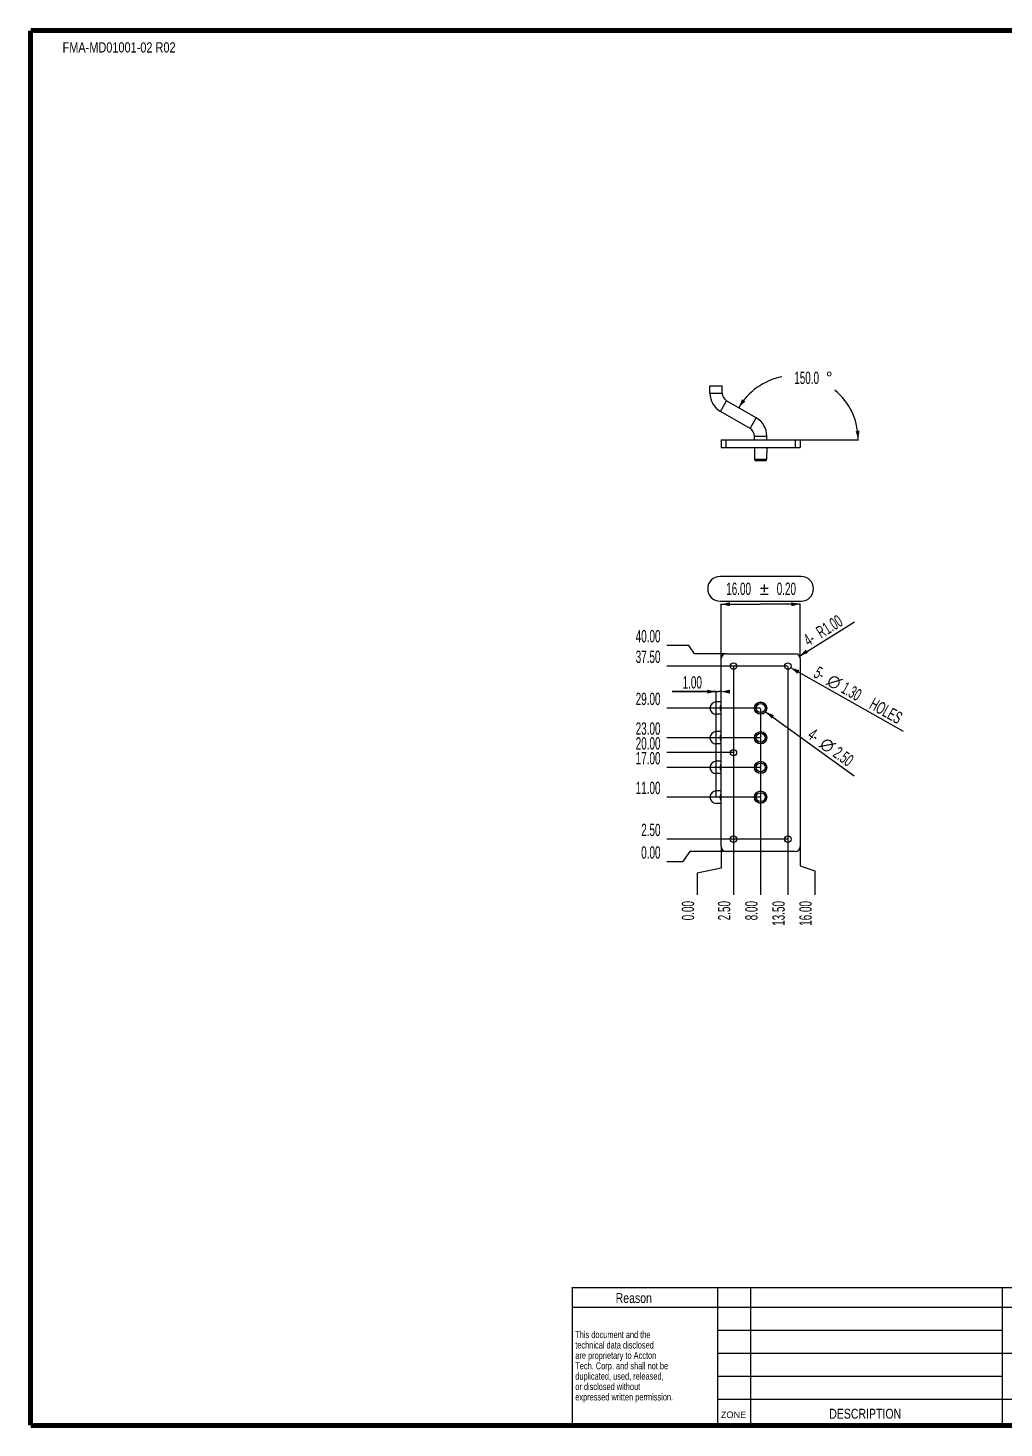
# Model space of a CAD drawing. Header units: millimetres. Extents: x -1 to 407, y -1 to 283.
# Drawn here: x -0.5 to 196.9, y -0.5 to 282.5 of the extents above; entities that cross this region are included whole.
import ezdxf
from ezdxf.enums import TextEntityAlignment as Align

# ---------------------------------------------------------------- set-up
doc = ezdxf.new("R2010")
doc.units = ezdxf.units.MM
doc.header["$LTSCALE"] = 23.1
doc.layers.get('0').update_dxf_attribs({"linetype": 'CONTINUOUS'})
doc.styles.get("Standard").update_dxf_attribs({"font": 'txt', "width": 0.6})
doc.styles.add('TEXTSTYLE_12', font='txt', dxfattribs={"width": 0.7})
doc.styles.add('TEXTSTYLE_13', font='gdt', dxfattribs={"width": 0.6})
doc.styles.add('TEXTSTYLE_2', font='txt', dxfattribs={"width": 0.8})
doc.styles.add('TEXTSTYLE_4', font='txt', dxfattribs={"width": 1.042937})
doc.dimstyles.new('DIMSTYLE_1', dxfattribs={"dimtxt": 2.5, "dimasz": 1.8, "dimexe": 0.05, "dimexo": 0.0625, "dimtad": 1, "dimzin": 0, "dimdsep": 46, "dimtxsty": 'Standard', "dimblk": '_FILLED', "dimblk1": '_FILLED', "dimblk2": '_FILLED', "dimcen": 0.09, "dimadec": 0, "dimazin": 0, "dimtol": 1, "dimtp": 0.2, "dimtm": 0.2, "dimtfac": 1, "dimtofl": 0, "dimtmove": 0, "dimatfit": 3, "dimldrblk": '_FILLED', "dimfxl": 1, "dimtolj": 1, "dimtzin": 0, "dimarcsym": 0})
doc.dimstyles.new('DIMSTYLE_3', dxfattribs={"dimtxt": 2.5, "dimasz": 1.8, "dimexe": 0.05, "dimexo": 0.0625, "dimtad": 0, "dimtih": 1, "dimtoh": 1, "dimdec": 1, "dimzin": 0, "dimdsep": 46, "dimtxsty": 'Standard', "dimblk": '_FILLED', "dimblk1": '_FILLED', "dimblk2": '_FILLED', "dimcen": 0.09, "dimadec": 0, "dimazin": 0, "dimtp": 0.5, "dimtm": 0.5, "dimtfac": 1, "dimtdec": 1, "dimtofl": 0, "dimtmove": 0, "dimatfit": 3, "dimldrblk": '_FILLED', "dimfxl": 1, "dimtolj": 1, "dimtzin": 0, "dimarcsym": 0})
doc.dimstyles.new('DIMSTYLE_4', dxfattribs={"dimtxt": 2.5, "dimasz": 1.8, "dimexe": 0.05, "dimexo": 0.0625, "dimtad": 0, "dimtih": 1, "dimtoh": 1, "dimzin": 0, "dimdsep": 46, "dimtxsty": 'Standard', "dimblk": '_FILLED', "dimblk1": '_FILLED', "dimblk2": '_FILLED', "dimcen": 0.09, "dimadec": 0, "dimazin": 0, "dimtp": 0.01, "dimtm": 0.01, "dimtfac": 1, "dimtofl": 0, "dimtmove": 0, "dimatfit": 3, "dimldrblk": '_FILLED', "dimfxl": 1, "dimtolj": 1, "dimtzin": 0, "dimarcsym": 0})
doc.dimstyles.new('DIMSTYLE_5', dxfattribs={"dimtxt": 2.5, "dimasz": 1.8, "dimexe": 0.05, "dimexo": 0.0625, "dimtad": 1, "dimzin": 0, "dimdsep": 46, "dimtxsty": 'Standard', "dimblk": '_FILLED', "dimblk1": '_FILLED', "dimblk2": '_FILLED', "dimcen": 0.09, "dimadec": 0, "dimazin": 0, "dimtp": 0.01, "dimtm": 0.01, "dimtfac": 1, "dimtofl": 0, "dimtmove": 0, "dimatfit": 3, "dimldrblk": '_FILLED', "dimfxl": 1, "dimtolj": 1, "dimtzin": 0, "dimarcsym": 0})
doc.dimstyles.new('DIMSTYLE_6', dxfattribs={"dimtxt": 2.5, "dimasz": 1.8, "dimexe": 0.05, "dimexo": 0.0625, "dimtad": 1, "dimzin": 0, "dimdsep": 46, "dimtxsty": 'Standard', "dimblk": '_FILLED', "dimblk1": '_FILLED', "dimblk2": '_FILLED', "dimcen": 0.09, "dimadec": 0, "dimazin": 0, "dimtp": 0.01, "dimtm": 0.01, "dimtfac": 1, "dimtofl": 0, "dimtmove": 0, "dimatfit": 3, "dimldrblk": '_FILLED', "dimfxl": 1, "dimtolj": 1, "dimtzin": 0, "dimarcsym": 0})
doc.dimstyles.new('DIMSTYLE_7', dxfattribs={"dimtxt": 2.5, "dimasz": 1.8, "dimexe": 0.05, "dimexo": 0.0625, "dimtad": 1, "dimzin": 0, "dimdsep": 46, "dimtxsty": 'Standard', "dimblk": '_FILLED', "dimblk1": '_FILLED', "dimblk2": '_FILLED', "dimcen": 0.09, "dimadec": 0, "dimazin": 0, "dimtp": 0.01, "dimtm": 0.01, "dimtfac": 1, "dimtmove": 0, "dimatfit": 2, "dimldrblk": '_FILLED', "dimfxl": 1, "dimtolj": 1, "dimtzin": 0, "dimarcsym": 0})

# ---------------------------------------------------------------- blocks, each defined once
blk = doc.blocks.new('_FILLED')
at = {"color": 0, "linetype": 'ByBlock'}
blk.add_solid([(0, 0), (-1, 0.22), (-1, -0.22)], dxfattribs=at)
blk = doc.blocks.new('*D1')
at = {"color": 2, "linetype": 'Continuous'}
for p, q in [((139.67, 155.08), (139.67, 166.07)), ((139.67, 166.02), (147.67, 166.02)), ((155.67, 166.02), (147.67, 166.02)), ((155.67, 155.08), (155.67, 166.07))]:
    blk.add_line(p, q, dxfattribs=at)
at = {"color": 2, "linetype": 'Continuous', "xscale": 1.8, "yscale": 1.8, "zscale": 1.8, "rotation": 180}
blk.add_blockref('_FILLED', (139.67, 166.02), dxfattribs=at)
at = {"color": 2, "linetype": 'Continuous', "xscale": 1.8, "yscale": 1.8, "zscale": 1.8}
blk.add_blockref('_FILLED', (155.67, 166.02), dxfattribs=at)
at = {"color": 2, "linetype": 'Continuous', "width": 0.6}
for s, p in [('16.00', (143.22, 167.89)), ('0.20', (152.88, 167.89))]:
    blk.add_text(s, height=2.5, dxfattribs=at).set_placement(p, align=Align.CENTER)
at = {"color": 2, "linetype": 'Continuous', "style": 'TEXTSTYLE_13'}
blk.add_text('`', height=2.5, dxfattribs=at).set_placement((148.42, 167.89), align=Align.CENTER)
blk = doc.blocks.new('*D6')
at = {"color": 2, "linetype": 'Continuous'}
blk.add_line((154.74, 199.28), (167.46, 199.28), dxfattribs=at)
for start, end in [(101.0426, 150), (0, 50.6164)]:
    blk.add_arc((154.46, 199.28), 12.95, start, end, dxfattribs=at)
for points in [[(143.91, 207.47), (143.24, 205.76), (144.58, 207.02)], [(166.88, 201.05), (167.41, 199.28), (167.68, 201.1)]]:
    blk.add_solid(points, dxfattribs=at)
at = {"color": 2, "linetype": 'Continuous', "width": 0.6}
blk.add_text('150.0', height=2.5, dxfattribs=at).set_placement((156.98, 210.54), align=Align.CENTER)
at = {"color": 2, "linetype": 'Continuous', "style": 'TEXTSTYLE_13'}
blk.add_text('~', height=2.5, dxfattribs=at).set_placement((161.56, 210.54), align=Align.CENTER)
blk = doc.blocks.new('*D7')
at = {"color": 2, "linetype": 'Continuous'}
for p, q in [((155.67, 116.95), (155.67, 113.15)), ((155.67, 113.15), (158.62, 112.15)), ((158.62, 112.15), (158.62, 107.27))]:
    blk.add_line(p, q, dxfattribs=at)
at = {"color": 2, "linetype": 'Continuous', "width": 0.6}
blk.add_text('16.00', height=2.5, rotation=90, dxfattribs=at).set_placement((158, 106.02), align=Align.RIGHT)
blk = doc.blocks.new('*D8')
at = {"color": 2, "linetype": 'Continuous'}
for p, q in [((139.67, 116.95), (139.67, 112.65)), ((139.67, 112.65), (134.85, 111.65)), ((134.85, 111.65), (134.85, 107.27))]:
    blk.add_line(p, q, dxfattribs=at)
at = {"color": 2, "linetype": 'Continuous', "width": 0.6}
blk.add_text('0.00', height=2.5, rotation=90, dxfattribs=at).set_placement((134.22, 106.02), align=Align.RIGHT)
blk = doc.blocks.new('*D9')
at = {"color": 2, "linetype": 'Continuous'}
blk.add_line((142.17, 153.45), (142.17, 107.27), dxfattribs=at)
at = {"color": 2, "linetype": 'Continuous', "width": 0.6}
blk.add_text('2.50', height=2.5, rotation=90, dxfattribs=at).set_placement((141.55, 106.02), align=Align.RIGHT)
blk = doc.blocks.new('*D10')
at = {"color": 2, "linetype": 'Continuous'}
blk.add_line((147.67, 144.95), (147.67, 107.27), dxfattribs=at)
at = {"color": 2, "linetype": 'Continuous', "width": 0.6}
blk.add_text('8.00', height=2.5, rotation=90, dxfattribs=at).set_placement((147.05, 106.02), align=Align.RIGHT)
blk = doc.blocks.new('*D11')
at = {"color": 2, "linetype": 'Continuous'}
blk.add_line((153.17, 153.45), (153.17, 107.27), dxfattribs=at)
at = {"color": 2, "linetype": 'Continuous', "width": 0.6}
blk.add_text('13.50', height=2.5, rotation=90, dxfattribs=at).set_placement((152.55, 106.02), align=Align.RIGHT)
blk = doc.blocks.new('*D12')
at = {"color": 2, "linetype": 'Continuous'}
for p, q in [((133.13, 157.69), (128.67, 157.69)), ((134.3, 156.02), (133.13, 157.69)), ((140.61, 156.02), (134.3, 156.02))]:
    blk.add_line(p, q, dxfattribs=at)
at = {"color": 2, "linetype": 'Continuous', "width": 0.6}
blk.add_text('40.00', height=2.5, dxfattribs=at).set_placement((127.42, 158.31), align=Align.RIGHT)
blk = doc.blocks.new('*D13')
at = {"color": 2, "linetype": 'Continuous'}
for p, q in [((131.84, 113.96), (128.67, 113.96)), ((133.34, 116.02), (131.84, 113.96)), ((140.61, 116.02), (133.34, 116.02))]:
    blk.add_line(p, q, dxfattribs=at)
at = {"color": 2, "linetype": 'Continuous', "width": 0.6}
blk.add_text('0.00', height=2.5, dxfattribs=at).set_placement((127.42, 114.58), align=Align.RIGHT)
blk = doc.blocks.new('*D14')
at = {"color": 2, "linetype": 'Continuous'}
blk.add_line((153.11, 118.52), (128.67, 118.52), dxfattribs=at)
at = {"color": 2, "linetype": 'Continuous', "width": 0.6}
blk.add_text('2.50', height=2.5, dxfattribs=at).set_placement((127.42, 119.14), align=Align.RIGHT)
blk = doc.blocks.new('*D15')
at = {"color": 2, "linetype": 'Continuous'}
blk.add_line((147.61, 127.02), (128.67, 127.02), dxfattribs=at)
at = {"color": 2, "linetype": 'Continuous', "width": 0.6}
blk.add_text('11.00', height=2.5, dxfattribs=at).set_placement((127.42, 127.64), align=Align.RIGHT)
blk = doc.blocks.new('*D16')
at = {"color": 2, "linetype": 'Continuous'}
blk.add_line((147.61, 133.02), (128.67, 133.02), dxfattribs=at)
at = {"color": 2, "linetype": 'Continuous', "width": 0.6}
blk.add_text('17.00', height=2.5, dxfattribs=at).set_placement((127.42, 133.64), align=Align.RIGHT)
blk = doc.blocks.new('*D17')
at = {"color": 2, "linetype": 'Continuous'}
blk.add_line((142.11, 136.02), (128.67, 136.02), dxfattribs=at)
at = {"color": 2, "linetype": 'Continuous', "width": 0.6}
blk.add_text('20.00', height=2.5, dxfattribs=at).set_placement((127.42, 136.64), align=Align.RIGHT)
blk = doc.blocks.new('*D18')
at = {"color": 2, "linetype": 'Continuous'}
blk.add_line((147.61, 139.02), (128.67, 139.02), dxfattribs=at)
at = {"color": 2, "linetype": 'Continuous', "width": 0.6}
blk.add_text('23.00', height=2.5, dxfattribs=at).set_placement((127.42, 139.64), align=Align.RIGHT)
blk = doc.blocks.new('*D19')
at = {"color": 2, "linetype": 'Continuous'}
blk.add_line((147.61, 145.02), (128.67, 145.02), dxfattribs=at)
at = {"color": 2, "linetype": 'Continuous', "width": 0.6}
blk.add_text('29.00', height=2.5, dxfattribs=at).set_placement((127.42, 145.64), align=Align.RIGHT)
blk = doc.blocks.new('*D20')
at = {"color": 2, "linetype": 'Continuous'}
blk.add_line((153.11, 153.52), (128.67, 153.52), dxfattribs=at)
at = {"color": 2, "linetype": 'Continuous', "width": 0.6}
blk.add_text('37.50', height=2.5, dxfattribs=at).set_placement((127.42, 154.14), align=Align.RIGHT)
blk = doc.blocks.new('*D21')
at = {"color": 2, "linetype": 'Continuous'}
for p, q in [((138.67, 148.35), (129.8, 148.35)), ((129.8, 148.35), (139.17, 148.35)), ((138.67, 127.08), (138.67, 148.4)), ((139.87, 148.35), (139.17, 148.35)), ((139.67, 148.35), (139.87, 148.35))]:
    blk.add_line(p, q, dxfattribs=at)
at = {"color": 2, "linetype": 'Continuous', "xscale": 1.8, "yscale": 1.8, "zscale": 1.8}
blk.add_blockref('_FILLED', (138.67, 148.35), dxfattribs=at)
at = {"color": 2, "linetype": 'Continuous', "xscale": 1.8, "yscale": 1.8, "zscale": 1.8, "rotation": 180}
blk.add_blockref('_FILLED', (139.67, 148.35), dxfattribs=at)
at = {"color": 2, "linetype": 'Continuous', "width": 0.6}
blk.add_text('1.00', height=2.5, dxfattribs=at).set_placement((135.8, 148.98), align=Align.RIGHT)
blk = doc.blocks.new('*D22')
at = {"color": 2, "linetype": 'Continuous'}
blk.add_line((155.52, 155.55), (166.64, 162.47), dxfattribs=at)
at = {"color": 2, "linetype": 'Continuous', "xscale": 1.8, "yscale": 1.8, "zscale": 1.8, "rotation": 211.9164116744}
blk.add_blockref('_FILLED', (155.52, 155.55), dxfattribs=at)
at = {"color": 2, "linetype": 'Continuous', "width": 0.6}
for s, p in [('R', (159.94, 159.04)), ('1.00', (161.22, 159.83)), ('4-', (157.4, 157.45))]:
    blk.add_text(s, height=2.5, rotation=31.9164, dxfattribs=at).set_placement(p)
blk = doc.blocks.new('*D23')
at = {"color": 2, "linetype": 'Continuous'}
blk.add_line((153.74, 153.2), (176.51, 140.37), dxfattribs=at)
at = {"color": 2, "linetype": 'Continuous', "xscale": 1.8, "yscale": 1.8, "zscale": 1.8, "rotation": 150.6098432386}
blk.add_blockref('_FILLED', (153.74, 153.2), dxfattribs=at)
at = {"color": 2, "linetype": 'Continuous', "width": 0.6}
for s, p in [('5-', (158.23, 151.39)), ('1.30', (163.75, 148.28)), (' HOLES', (168.98, 145.33))]:
    blk.add_text(s, height=2.5, rotation=-29.3902, dxfattribs=at).set_placement(p)
at = {"color": 2, "linetype": 'Continuous', "style": 'TEXTSTYLE_13'}
blk.add_text('n', height=2.5, rotation=-29.3902, dxfattribs=at).set_placement((160.85, 149.91))
blk = doc.blocks.new('*D24')
at = {"color": 2, "linetype": 'Continuous'}
blk.add_line((148.69, 144.29), (166.62, 131.36), dxfattribs=at)
at = {"color": 2, "linetype": 'Continuous', "xscale": 1.8, "yscale": 1.8, "zscale": 1.8, "rotation": 144.2166413534}
blk.add_blockref('_FILLED', (148.69, 144.29), dxfattribs=at)
at = {"color": 2, "linetype": 'Continuous', "width": 0.6}
for s, p in [('4-', (156.98, 139.08)), ('2.50', (162.12, 135.37))]:
    blk.add_text(s, height=2.5, rotation=-35.7834, dxfattribs=at).set_placement(p)
at = {"color": 2, "linetype": 'Continuous', "style": 'TEXTSTYLE_13'}
blk.add_text('n', height=2.5, rotation=-35.7834, dxfattribs=at).set_placement((159.42, 137.32))

msp = doc.modelspace()

# ---------------------------------------------------------------- linework, layer by layer
at = {"color": 7, "linetype": 'Continuous'}
for p, q in [((137.425, 208.679), (137.425, 210.179)), ((137.425, 210.179), (139.925, 210.179)), ((139.925, 208.679), (139.925, 210.179)), ((137.425, 208.679), (139.925, 208.679)), ((139.55, 204.998), (140.8, 207.163)), ((146.8, 203.699), (140.8, 207.163)), ((145.55, 201.534), (139.55, 204.998)), ((145.55, 201.534), (146.8, 203.699)), ((139.675, 199.279), (139.675, 197.679)), ((139.675, 199.279), (155.675, 199.279)), ((140.675, 197.679), (140.675, 199.279)), ((146.425, 200.018), (148.925, 200.018)), ((146.425, 199.279), (146.425, 200.018)), ((148.925, 199.279), (148.925, 200.018)), ((154.675, 199.279), (154.675, 197.679)), ((155.675, 199.279), (155.675, 197.679)), ((139.675, 197.679), (155.675, 197.679)), ((146.425, 197.679), (146.467, 195.273)), ((148.925, 197.679), (148.883, 195.273)), ((148.883, 195.273), (146.467, 195.273)), ((148.583, 194.979), (146.767, 194.979)), ((140.675, 156.017), (154.675, 156.017)), ((139.675, 117.017), (139.675, 155.017)), ((155.675, 155.017), (155.675, 117.017)), ((139.675, 146.267), (138.675, 146.267)), ((139.675, 143.767), (138.675, 143.767)), ((139.675, 140.267), (138.675, 140.267)), ((139.675, 137.767), (138.675, 137.767)), ((139.675, 134.267), (138.675, 134.267)), ((139.675, 131.767), (138.675, 131.767)), ((139.675, 128.267), (138.675, 128.267)), ((139.675, 125.767), (138.675, 125.767)), ((154.675, 116.017), (140.675, 116.017)), ((109.517, 27.882), (405.995, 27.894)), ((109.563, 27.894), (109.563, 0)), ((139.036, 0), (139.036, 27.888)), ((145.676, 0), (145.676, 27.888)), ((196.598, 0), (196.598, 27.888)), ((109.541, 23.899), (260.341, 23.904)), ((139.036, 19.256), (196.598, 19.256)), ((139.036, 14.608), (206.557, 14.608)), ((139.036, 9.96), (196.598, 9.96)), ((139.036, 5.312), (206.557, 5.312))]:
    msp.add_line(p, q, dxfattribs=at)
at = {"color": 2, "linetype": 'Continuous'}
for p, q in [((155.883, 171.642), (139.466, 171.642)), ((139.466, 166.642), (155.883, 166.642))]:
    msp.add_line(p, q, dxfattribs=at)
at = {"color": 7, "linetype": 'Continuous', "const_width": 1.033}
for points in [[(0, 281.997), (0, 0)], [(405.995, 281.997), (0, 281.997)], [(0, 0), (405.995, 0)]]:
    msp.add_lwpolyline(points, dxfattribs=at)
at = {"color": 7, "linetype": 'Continuous'}
for centre, radius in [((142.175, 153.517), 0.65), ((153.175, 153.517), 0.65), ((147.675, 145.017), 1.25), ((147.675, 145.017), 1.208), ((147.675, 145.017), 0.908), ((147.675, 139.017), 1.25), ((147.675, 139.017), 1.208), ((147.675, 139.017), 0.908), ((142.175, 136.017), 0.65), ((147.675, 133.017), 1.25), ((147.675, 133.017), 1.208), ((147.675, 133.017), 0.908), ((147.675, 127.017), 1.25), ((147.675, 127.017), 1.208), ((147.675, 127.017), 0.908), ((142.175, 118.517), 0.65), ((153.175, 118.517), 0.65)]:
    msp.add_circle(centre, radius, dxfattribs=at)
for centre, radius, start, end in [((141.675, 208.679), 4.25, 180, 240), ((141.675, 208.679), 1.75, 180, 240), ((144.675, 200.018), 1.75, 0, 60), ((144.675, 200.018), 4.25, 0, 60), ((146.767, 195.279), 0.3, 181, 270), ((148.583, 195.279), 0.3, 270, 359), ((140.675, 155.017), 1, 90, 180), ((154.675, 155.017), 1, 0, 90), ((138.675, 145.017), 1.25, 90, 270), ((138.675, 139.017), 1.25, 90, 270), ((138.675, 133.017), 1.25, 90, 270), ((138.675, 127.017), 1.25, 90, 270), ((140.675, 117.017), 1, 180, 270), ((154.675, 117.017), 1, 270, 360)]:
    msp.add_arc(centre, radius, start, end, dxfattribs=at)
at = {"color": 2, "linetype": 'Continuous'}
for centre, start, end in [((139.466, 169.142), 90, 270), ((155.883, 169.142), 270, 90)]:
    msp.add_arc(centre, 2.5, start, end, dxfattribs=at)
at = {"color": 7, "linetype": 'Continuous'}
for points, knots in [([(139.55, 145.017), (139.55, 145.148), (139.569, 145.399), (139.63, 145.645), (139.671, 145.758)], [0, 0, 0, 0, 0.5190581, 1, 1, 1, 1]), ([(139.671, 144.277), (139.63, 144.39), (139.569, 144.636), (139.55, 144.887), (139.55, 145.017)], [0, 0, 0, 0, 0.4809419, 1, 1, 1, 1]), ([(139.55, 139.017), (139.55, 139.148), (139.569, 139.399), (139.63, 139.645), (139.671, 139.758)], [0, 0, 0, 0, 0.5190581, 1, 1, 1, 1]), ([(139.671, 138.277), (139.63, 138.39), (139.569, 138.636), (139.55, 138.887), (139.55, 139.017)], [0, 0, 0, 0, 0.4809419, 1, 1, 1, 1]), ([(139.55, 133.017), (139.55, 133.148), (139.569, 133.399), (139.63, 133.645), (139.671, 133.758)], [0, 0, 0, 0, 0.5190581, 1, 1, 1, 1]), ([(139.671, 132.277), (139.63, 132.39), (139.569, 132.636), (139.55, 132.887), (139.55, 133.017)], [0, 0, 0, 0, 0.4809419, 1, 1, 1, 1]), ([(139.55, 127.017), (139.55, 127.148), (139.569, 127.399), (139.63, 127.645), (139.671, 127.758)], [0, 0, 0, 0, 0.5190581, 1, 1, 1, 1]), ([(139.671, 126.277), (139.63, 126.39), (139.569, 126.636), (139.55, 126.887), (139.55, 127.017)], [0, 0, 0, 0, 0.4809419, 1, 1, 1, 1])]:
    msp.add_open_spline(points, degree=3, knots=knots, dxfattribs=at)

# ---------------------------------------------------------------- texts
at = {"color": 7, "linetype": 'Continuous', "style": 'TEXTSTYLE_2', "width": 0.8}
msp.add_text('FMA-MD01001-02 R02', height=2.06625, dxfattribs=at).set_placement((17.909, 277.558), align=Align.CENTER)
at = {"color": 7, "linetype": 'Continuous'}
for s, height, style, width, p in [('Reason', 1.992, 'TEXTSTYLE_2', 0.8, (118.348, 24.765)), ('technical data disclosed ', 1.4, 'TEXTSTYLE_12', 0.7, (110.184, 15.554)), ('This document and the ', 1.4, 'TEXTSTYLE_12', 0.7, (110.184, 17.654)), ('are proprietary to Accton ', 1.4, 'TEXTSTYLE_12', 0.7, (110.184, 13.454)), ('Tech. Corp. and shall not be ', 1.4, 'TEXTSTYLE_12', 0.7, (110.184, 11.354)), ('duplicated, used, released,', 1.4, 'TEXTSTYLE_12', 0.7, (110.184, 9.254)), ('or disclosed without ', 1.4, 'TEXTSTYLE_12', 0.7, (110.184, 7.154)), ('expressed written permission.', 1.4, 'TEXTSTYLE_12', 0.7, (110.184, 5.054)), ('ZONE', 1.328, 'TEXTSTYLE_4', 1.042937, (139.615, 1.488)), ('DESCRIPTION', 1.99197, 'TEXTSTYLE_2', 0.8, (161.546, 1.378))]:
    msp.add_text(s, height=height, dxfattribs=dict(at, style=style, width=width)).set_placement(p)

# ---------------------------------------------------------------- dimensions: what is measured, and where the dimension line sits
at = {"color": 2, "linetype": 'Continuous'}
dim = msp.add_angular_dim_2l(base=(157.808, 211.79), line1=((167.459, 199.279), (154.737, 199.279)), line2=((143.463, 205.625), (143.351, 205.69)), dimstyle='DIMSTYLE_3', dxfattribs=at)
dim.commit()
dim.dimension.update_dxf_attribs({"geometry": '*D6', "text_midpoint": (157.808, 211.79), "dimtype": 162})
dim = msp.add_linear_dim(base=(155.675, 166.017), p1=(139.675, 155.017), p2=(155.675, 155.017), dimstyle='DIMSTYLE_1', dxfattribs=at)
dim.commit()
dim.dimension.update_dxf_attribs({"geometry": '*D1', "text_midpoint": (147.675, 166.017), "dimtype": 160})
dim = msp.add_radius_dim(center=(154.675, 155.017), mpoint=(155.524, 155.546), text='4-R<>', dimstyle='DIMSTYLE_6', override={"dimpost": '<>'}, dxfattribs=at)
dim.commit()
dim.dimension.update_dxf_attribs({"geometry": '*D22', "text_midpoint": (161.194, 161.287), "dimtype": 164})
for feature_location, offset, dtype, origin, picture, middle in [((140.612, 156.017), (-11.938, 1.668), 0, (140.675, 116.017), '*D12', (123.675, 159.56)), ((153.112, 153.517), (-24.438, 0), 0, (153.175, 116.017), '*D20', (123.675, 155.392)), ((142.175, 153.455), (0, -46.187), 1, (139.675, 153.517), '*D9', (140.3, 103.017)), ((153.175, 153.455), (0, -46.187), 1, (139.675, 153.517), '*D11', (151.3, 102.267)), ((147.612, 145.017), (-18.938, 0), 0, (147.675, 116.017), '*D19', (123.675, 146.892)), ((147.675, 144.955), (0, -37.687), 1, (139.675, 145.017), '*D10', (145.8, 103.017)), ((147.612, 139.017), (-18.938, 0), 0, (147.675, 116.017), '*D18', (123.675, 140.892)), ((142.112, 136.017), (-13.438, 0), 0, (142.175, 116.017), '*D17', (123.675, 137.892)), ((147.612, 133.017), (-18.938, 0), 0, (147.675, 116.017), '*D16', (123.675, 134.892)), ((147.612, 127.017), (-18.938, 0), 0, (147.675, 116.017), '*D15', (123.675, 128.892)), ((153.112, 118.517), (-24.438, 0), 0, (153.175, 116.017), '*D14', (124.425, 120.392)), ((140.612317187, 116.017459678), (-11.9375, -2.057675899), 0, (140.674817187, 116.017459678), '*D13', (124.424817187, 115.834783778)), ((139.675, 116.955), (-4.829, -9.688), 0, (139.675, 117.017), '*D8', (132.971, 103.017)), ((155.675, 116.955), (2.95, -9.688), 0, (139.675, 117.017), '*D7', (156.75, 102.267))]:
    dim = msp.add_ordinate_dim(feature_location=feature_location, offset=offset, dtype=dtype, origin=origin, dimstyle='DIMSTYLE_4', override={"dimtad": 1, "dimtih": 0, "dimtoh": 0}, dxfattribs=at)
    dim.commit()
    dim.dimension.update_dxf_attribs({"geometry": picture, "text_midpoint": middle})
dim = msp.add_linear_dim(base=(138.675, 148.353), p1=(139.675, 155.017), p2=(138.675, 127.017), angle=180, dimstyle='DIMSTYLE_5', dxfattribs=at)
dim.commit()
dim.dimension.update_dxf_attribs({"geometry": '*D21', "text_midpoint": (132.801, 148.353), "dimtype": 160})
for p1, p2, text, picture, middle in [((153.741, 153.198), (152.608, 153.836), '5-%%c<> HOLES', '*D23', (168.139, 147.241)), ((148.689, 144.287), (146.661, 145.748), '4-%%c<>', '*D24', (162.718, 136.486))]:
    dim = msp.add_diameter_dim_2p(p1=p1, p2=p2, text=text, dimstyle='DIMSTYLE_7', override={"dimpost": '<>'}, dxfattribs=at)
    dim.commit()
    dim.dimension.update_dxf_attribs({"geometry": picture, "text_midpoint": middle, "dimtype": 163})

doc.saveas('drawing.dxf')
